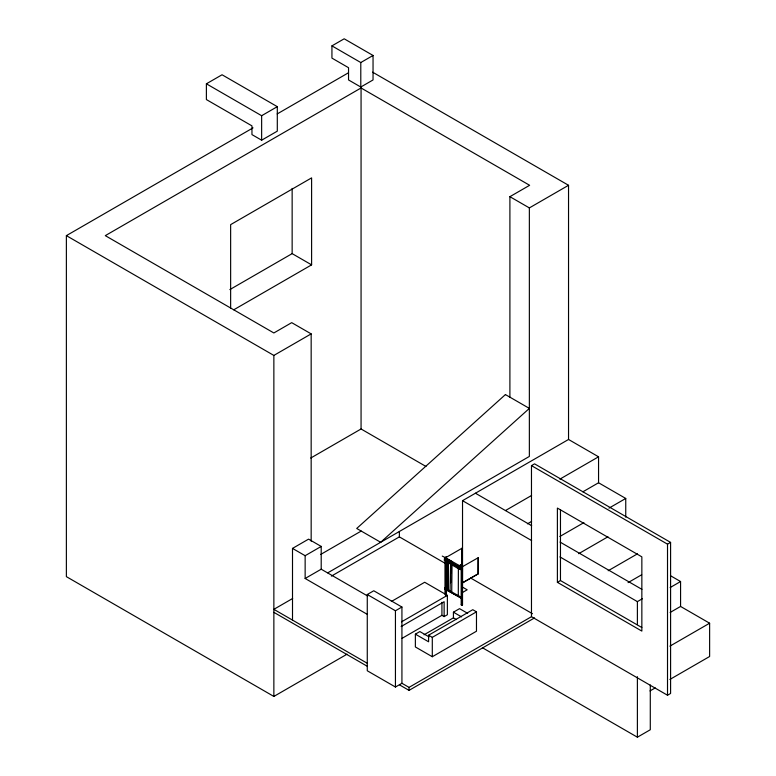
<?xml version="1.0" encoding="UTF-8"?>
<svg xmlns="http://www.w3.org/2000/svg" width="776" height="776" viewBox="0 0 776 776"><rect width="100%" height="100%" fill="white"/><g stroke="black" fill="none" stroke-linecap="round" stroke-linejoin="round"><path stroke-width="1.16" d="M450.71 562.018C449.498 563.88 451.486 559.05 450.633 562.173L450.022 591.05M461.652 568.022L461.759 548.254L461.759 564.365L458.713 566.121M206.387 83.808L222.052 74.768L277.304 106.661L277.304 131.154L261.638 140.194L251.957 134.607L251.957 125.877L206.387 99.571L206.387 83.808L261.638 115.711L277.304 106.661M331.934 45.871L344.185 38.8L373.043 55.465L373.043 79.947L360.791 87.028L348.54 79.947L348.54 67.706L331.934 58.113L331.934 45.871L360.791 62.536L373.043 55.465M347.066 654.168L273.86 696.441L66.377 576.646L66.377 235.642L253.044 127.865M277.168 113.946L348.482 72.769M509.9 397.166L509.9 196.677L529.63 185.289L361.063 87.969L105.293 235.642L273.86 332.962L291.708 322.651L311.166 333.884L311.166 541.192M229.861 289.584L292.145 253.626L311.603 264.858L311.603 177.879L230.637 224.633L230.637 307.975M233.751 309.808L311.603 264.858M66.377 235.642L273.86 355.427L311.166 333.884M509.9 196.677L529.358 207.91L568.536 185.289L568.536 439.468L462.535 500.675L462.525 604.785L461.836 605.183L461.196 604.814L461.196 569.477M310.749 458.034L361.063 428.983L425.975 466.463M292.504 620.102L292.504 548.409L308.567 539.136L321.206 546.43L321.206 569.206L367.717 596.055M292.504 548.409L305.143 555.703L321.206 546.43M320.75 554.413L361.209 531.056M305.143 555.703L305.143 578.479L321.206 569.206M327.763 572.833L529.358 456.433L529.358 207.91M292.678 598.471L273.86 609.335L367.155 663.208M331.381 576.122L399.368 536.876L445.472 563.492M531.473 616.697L531.473 465.629L534.548 463.854L670.59 542.395L670.59 693.463L667.515 695.238L531.473 616.697L409.039 687.381L401.929 683.278L395.44 687.022L367.271 670.765L367.271 594.513L373.76 590.769L401.929 607.026L401.929 683.278M505.448 510.56L531.599 495.457M559.845 479.151L598.558 456.802L598.558 482.759L625.747 498.454L625.747 517.165M446.695 556.664L444.988 557.643L444.988 594.329M445.55 557.731L461.865 548.312M444.376 558.933L446.501 560.165L446.501 561.572L444.376 560.34L444.376 558.933L444.871 558.652L461.865 568.459L459.188 567.489L459.188 568.895L461.865 569.865M442.272 556.082L445.977 557.973L445.977 560.34M444.376 560.34L444.988 560.117M450.633 562.173L446.889 560.01L447.005 558.807L446.501 560.165M459.188 568.895L459.693 568.604L459.062 569.05L446.278 561.669L446.889 560.01M446.278 561.669L446.918 561.329L446.918 589.023L448.77 590.1M391.337 601.516L424.685 582.262L447.374 595.357L447.374 614.737L444.134 616.6L441.922 615.32L402.094 638.318M527.418 523.829L531.599 521.414M582.863 491.819L598.558 482.759M458.829 566.179L461.759 564.365M459.605 566.179L458.296 565.432L458.296 566.499L459.673 567.295M459.062 569.05L459.693 566.131M461.196 568.071L461.4 566.887M461.759 567.091L478.181 557.731L478.181 573.842L461.972 583.203M367.271 594.513L395.44 610.77L401.929 607.026M444.648 588.043L461.662 597.442L461.662 598.335L444.648 588.935L445.007 587.83L447.005 588.974L447.005 561.281M444.648 588.935L461.836 598.442M445.676 588.315L444.929 587.878L445.007 588.722M461.865 583.135L478.181 573.842M401.522 621.838L447.374 595.357M401.163 626.533L444.134 601.72L444.134 616.6M462.447 592.524L467.162 589.808L462.447 587.092M559.835 536.507L583.901 522.617M609.005 508.125L625.747 498.454M458.296 595.599L458.383 567.848M461.196 604.814L462.525 604.785M415.373 634.157L428.594 641.791L428.594 635.205L472.768 609.703L476.474 611.847L476.474 631.227L432.3 656.738L415.373 646.961L415.373 634.157L419.855 631.567L429.012 636.853M424.055 634.787L453.426 617.832L453.426 612.186L459.547 608.656L467.685 613.35M428.594 635.205L432.3 637.348L476.474 611.847M578.673 553.695L607.957 536.788M557.391 582.33L641.849 631.092L641.849 556.848L557.391 508.076L557.391 582.33L560.466 580.555L641.8 627.512M608.19 570.738L637.484 553.831M399.601 684.927L409.039 690.368L534.548 617.909M531.473 465.629L667.515 544.17L670.59 542.395M628.065 582.63L641.665 574.773M559.913 556.896L637.387 601.623L642.353 598.762M670.115 587.577L680.571 581.534L680.571 606.444L709.623 623.215L709.623 656.496L669.872 679.456M670.115 612.477L680.571 606.444M669.872 646.165L709.623 623.215M649.987 690.931L655.225 687.905M482.43 647.737L637.387 737.2L650.288 729.75L650.288 684.965M445.434 595.473L446.345 594.959L446.345 589.052M448.256 590.032L448.159 559.574L448.256 590.032L451.71 592.117L452.078 561.737L446.918 558.856M372.587 72.158L568.536 185.289M568.536 439.468L598.558 456.802M670.454 575.695L680.571 581.534M475.426 493.226L531.686 525.711M560.029 542.065L641.888 589.333M462.535 500.675L531.638 540.571M478.181 557.731L478.065 573.784M446.093 557.003L445.434 557.663L461.972 567.091L461.836 605.183M461.196 567.004L462.525 566.975L462.35 604.679M446.278 560.369L459.062 567.644M470.625 578.013L532.452 613.709M461.836 597.539L461.109 597.219L461.575 597.491M446.345 594.959L446.093 588.906M453.426 612.186L461.565 616.881M453.426 617.832L456.472 619.587M305.143 578.479L367.164 614.282M273.86 612.332L367.116 666.177M667.515 544.17L667.515 695.238M637.387 601.623L637.387 624.622M637.387 676.672L637.387 737.2M560.466 509.9L560.466 580.555M461.361 568.75L461.361 570.147M450.71 573.057L450.71 563.424L450.633 582.737M445.977 589.876L445.977 595.784M445.764 558.099L445.764 559.166M445.764 560.563L445.764 594.775M441.922 602.322L441.922 615.32M432.3 637.348L432.3 656.738M409.039 687.381L409.039 690.368M399.368 531.492L399.368 536.876M395.44 610.77L395.44 687.022M361.063 87.969L361.063 428.983M360.791 62.536L360.791 87.028M292.145 188.393L292.145 253.626M273.86 355.427L273.86 696.441M261.638 115.711L261.638 140.194M505.418 394.577L356.717 528.466L380.667 542.288L529.358 408.399L505.418 394.577"/></g></svg>
